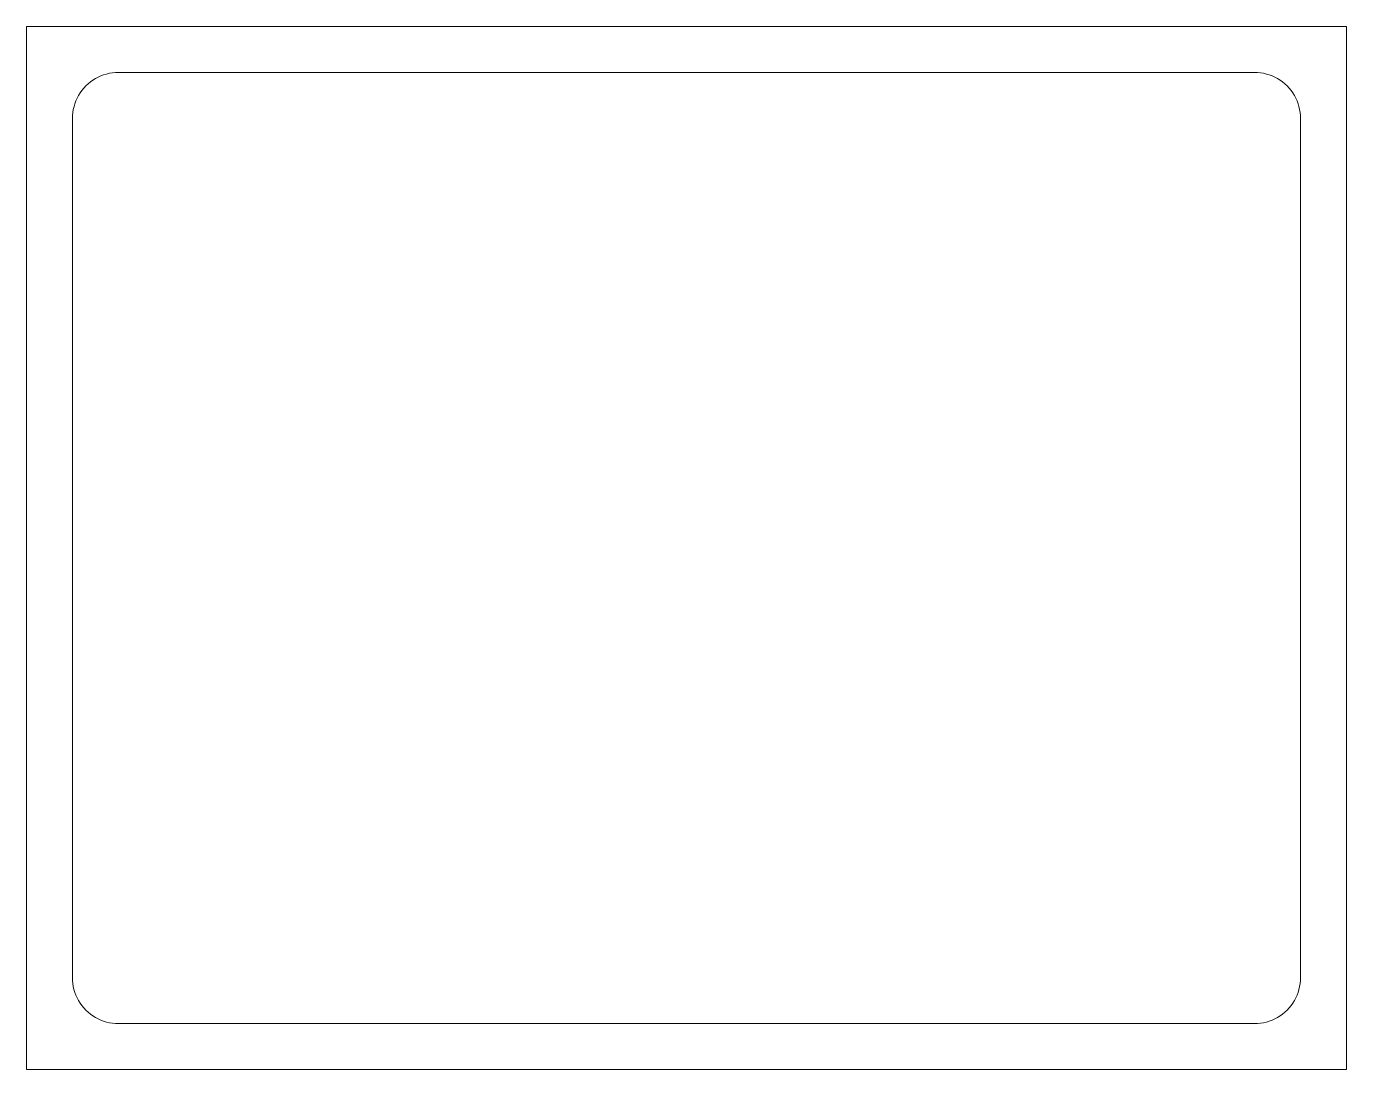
# Model space of a CAD drawing. Header units: millimetres. Extents: x -430 to 430, y -340 to 340.
import ezdxf

# ---------------------------------------------------------------- set-up
doc = ezdxf.new("R2010")
doc.units = ezdxf.units.MM
doc.header["$MEASUREMENT"] = 0

msp = doc.modelspace()

# ---------------------------------------------------------------- linework, layer by layer
at = {"color": 154, "lineweight": 9}
for points, knots in [([(430, 340), (430, 340), (-430, 340), (-430, 340), (-430, 340), (-430, 340), (-430, -340), (-430, -340), (-430, -340), (-430, -340), (430, -340), (430, -340), (430, -340), (430, -340), (430, 340), (430, 340)], [0, 0, 0, 0, 0.2, 0.2, 0.2, 0.2, 0.4, 0.4, 0.4, 0.4, 0.6, 0.6, 0.6, 0.6, 1, 1, 1, 1]), ([(399.9982, 279.9933), (399.9982, 279.9933), (399.9913, -279.9795), (399.9913, -279.9795), (399.9913, -279.9795), (399.9913, -279.9795), (399.927, -281.9498), (399.927, -281.9498), (399.927, -281.9498), (399.927, -281.9498), (399.7349, -283.9068), (399.7349, -283.9068), (399.7349, -283.9068), (399.7349, -283.9068), (399.4166, -285.8438), (399.4166, -285.8438), (399.4166, -285.8438), (399.4166, -285.8438), (398.9734, -287.7543), (398.9734, -287.7543), (398.9734, -287.7543), (398.9734, -287.7543), (398.4068, -289.6318), (398.4068, -289.6318), (398.4068, -289.6318), (398.4068, -289.6318), (397.7182, -291.4696), (397.7182, -291.4696), (397.7182, -291.4696), (397.7182, -291.4696), (396.9091, -293.2612), (396.9091, -293.2612), (396.9091, -293.2612), (396.9091, -293.2612), (395.9807, -295), (395.9807, -295), (395.9807, -295), (395.9807, -295), (394.94, -296.6732), (394.94, -296.6732), (394.94, -296.6732), (394.94, -296.6732), (393.7955, -298.2695), (393.7955, -298.2695), (393.7955, -298.2695), (393.7955, -298.2695), (392.5518, -299.7843), (392.5518, -299.7843), (392.5518, -299.7843), (392.5518, -299.7843), (391.2132, -301.2132), (391.2132, -301.2132), (391.2132, -301.2132), (391.2132, -301.2132), (389.7843, -302.5518), (389.7843, -302.5518), (389.7843, -302.5518), (389.7843, -302.5518), (388.2694, -303.7956), (388.2694, -303.7956), (388.2694, -303.7956), (388.2694, -303.7956), (386.6732, -304.94), (386.6732, -304.94), (386.6732, -304.94), (386.6732, -304.94), (385, -305.9808), (385, -305.9808), (385, -305.9808), (385, -305.9808), (383.2616, -306.9087), (383.2616, -306.9087), (383.2616, -306.9087), (383.2616, -306.9087), (381.471, -307.717), (381.471, -307.717), (381.471, -307.717), (381.471, -307.717), (379.6346, -308.4043), (379.6346, -308.4043), (379.6346, -308.4043), (379.6346, -308.4043), (377.7588, -308.9695), (377.7588, -308.9695), (377.7588, -308.9695), (377.7588, -308.9695), (375.85, -309.4112), (375.85, -309.4112), (375.85, -309.4112), (375.85, -309.4112), (373.9144, -309.7282), (373.9144, -309.7282), (373.9144, -309.7282), (373.9144, -309.7282), (371.9584, -309.9194), (371.9584, -309.9194), (371.9584, -309.9194), (371.9584, -309.9194), (369.9885, -309.9834), (369.9885, -309.9834), (369.9885, -309.9834), (369.9885, -309.9834), (-370.0323, -309.9974), (-370.0323, -309.9974), (-370.0323, -309.9974), (-370.0323, -309.9974), (-372.0019, -309.9328), (-372.0019, -309.9328), (-372.0019, -309.9328), (-372.0019, -309.9328), (-373.9571, -309.74), (-373.9571, -309.74), (-373.9571, -309.74), (-373.9571, -309.74), (-375.8917, -309.4208), (-375.8917, -309.4208), (-375.8917, -309.4208), (-375.8917, -309.4208), (-377.7995, -308.9765), (-377.7995, -308.9765), (-377.7995, -308.9765), (-377.7995, -308.9765), (-379.6742, -308.4088), (-379.6742, -308.4088), (-379.6742, -308.4088), (-379.6742, -308.4088), (-381.5096, -307.7192), (-381.5096, -307.7192), (-381.5096, -307.7192), (-381.5096, -307.7192), (-383.2995, -306.9093), (-383.2995, -306.9093), (-383.2995, -306.9093), (-383.2995, -306.9093), (-385.0376, -305.9808), (-385.0376, -305.9808), (-385.0376, -305.9808), (-385.0376, -305.9808), (-386.7107, -304.9401), (-386.7107, -304.9401), (-386.7107, -304.9401), (-386.7107, -304.9401), (-388.3071, -303.7955), (-388.3071, -303.7955), (-388.3071, -303.7955), (-388.3071, -303.7955), (-389.8218, -302.5518), (-389.8218, -302.5518), (-389.8218, -302.5518), (-389.8218, -302.5518), (-391.2508, -301.2132), (-391.2508, -301.2132), (-391.2508, -301.2132), (-391.2508, -301.2132), (-392.5894, -299.7843), (-392.5894, -299.7843), (-392.5894, -299.7843), (-392.5894, -299.7843), (-393.8331, -298.2695), (-393.8331, -298.2695), (-393.8331, -298.2695), (-393.8331, -298.2695), (-394.9776, -296.6732), (-394.9776, -296.6732), (-394.9776, -296.6732), (-394.9776, -296.6732), (-396.0184, -295), (-396.0184, -295), (-396.0184, -295), (-396.0184, -295), (-396.9454, -293.2612), (-396.9454, -293.2612), (-396.9454, -293.2612), (-396.9454, -293.2612), (-397.7512, -291.4696), (-397.7512, -291.4696), (-397.7512, -291.4696), (-397.7512, -291.4696), (-398.4352, -289.6318), (-398.4352, -289.6318), (-398.4352, -289.6318), (-398.4352, -289.6318), (-398.9965, -287.7543), (-398.9965, -287.7543), (-398.9965, -287.7543), (-398.9965, -287.7543), (-399.4343, -285.8438), (-399.4343, -285.8438), (-399.4343, -285.8438), (-399.4343, -285.8438), (-399.748, -283.9068), (-399.748, -283.9068), (-399.748, -283.9068), (-399.748, -283.9068), (-399.9367, -281.9498), (-399.9367, -281.9498), (-399.9367, -281.9498), (-399.9367, -281.9498), (-399.9998, -279.9795), (-399.9998, -279.9795), (-399.9998, -279.9795), (-399.9998, -279.9795), (-399.9929, 279.9933), (-399.9929, 279.9933), (-399.9929, 279.9933), (-399.9929, 279.9933), (-399.93, 281.9624), (-399.93, 281.9624), (-399.93, 281.9624), (-399.93, 281.9624), (-399.7421, 283.9162), (-399.7421, 283.9162), (-399.7421, 283.9162), (-399.7421, 283.9162), (-399.4295, 285.8489), (-399.4295, 285.8489), (-399.4295, 285.8489), (-399.4295, 285.8489), (-398.993, 287.7543), (-398.993, 287.7543), (-398.993, 287.7543), (-398.993, 287.7543), (-398.4329, 289.6268), (-398.4329, 289.6268), (-398.4329, 289.6268), (-398.4329, 289.6268), (-397.7501, 291.4602), (-397.7501, 291.4602), (-397.7501, 291.4602), (-397.7501, 291.4602), (-396.9451, 293.2487), (-396.9451, 293.2487), (-396.9451, 293.2487), (-396.9451, 293.2487), (-396.0184, 294.9863), (-396.0184, 294.9863), (-396.0184, 294.9863), (-396.0184, 294.9863), (-394.9776, 296.6595), (-394.9776, 296.6595), (-394.9776, 296.6595), (-394.9776, 296.6595), (-393.8332, 298.2558), (-393.8332, 298.2558), (-393.8332, 298.2558), (-393.8332, 298.2558), (-392.5894, 299.7706), (-392.5894, 299.7706), (-392.5894, 299.7706), (-392.5894, 299.7706), (-391.2508, 301.1995), (-391.2508, 301.1995), (-391.2508, 301.1995), (-391.2508, 301.1995), (-389.8218, 302.5381), (-389.8218, 302.5381), (-389.8218, 302.5381), (-389.8218, 302.5381), (-388.3071, 303.7818), (-388.3071, 303.7818), (-388.3071, 303.7818), (-388.3071, 303.7818), (-386.7108, 304.9263), (-386.7108, 304.9263), (-386.7108, 304.9263), (-386.7108, 304.9263), (-385.0376, 305.9671), (-385.0376, 305.9671), (-385.0376, 305.9671), (-385.0376, 305.9671), (-383.2995, 306.8952), (-383.2995, 306.8952), (-383.2995, 306.8952), (-383.2995, 306.8952), (-381.5096, 307.7039), (-381.5096, 307.7039), (-381.5096, 307.7039), (-381.5096, 307.7039), (-379.6742, 308.3918), (-379.6742, 308.3918), (-379.6742, 308.3918), (-379.6742, 308.3918), (-377.7995, 308.9577), (-377.7995, 308.9577), (-377.7995, 308.9577), (-377.7995, 308.9577), (-375.8917, 309.4001), (-375.8917, 309.4001), (-375.8917, 309.4001), (-375.8917, 309.4001), (-373.9571, 309.7178), (-373.9571, 309.7178), (-373.9571, 309.7178), (-373.9571, 309.7178), (-372.0019, 309.9094), (-372.0019, 309.9094), (-372.0019, 309.9094), (-372.0019, 309.9094), (-370.0323, 309.9736), (-370.0323, 309.9736), (-370.0323, 309.9736), (-370.0323, 309.9736), (369.9885, 309.9876), (369.9885, 309.9876), (369.9885, 309.9876), (369.9885, 309.9876), (371.9584, 309.9228), (371.9584, 309.9228), (371.9584, 309.9228), (371.9584, 309.9228), (373.9144, 309.7296), (373.9144, 309.7296), (373.9144, 309.7296), (373.9144, 309.7296), (375.85, 309.4097), (375.85, 309.4097), (375.85, 309.4097), (375.85, 309.4097), (377.7588, 308.9647), (377.7588, 308.9647), (377.7588, 308.9647), (377.7588, 308.9647), (379.6346, 308.3963), (379.6346, 308.3963), (379.6346, 308.3963), (379.6346, 308.3963), (381.471, 307.7061), (381.471, 307.7061), (381.471, 307.7061), (381.471, 307.7061), (383.2616, 306.8958), (383.2616, 306.8958), (383.2616, 306.8958), (383.2616, 306.8958), (385, 305.9671), (385, 305.9671), (385, 305.9671), (385, 305.9671), (386.6732, 304.9263), (386.6732, 304.9263), (386.6732, 304.9263), (386.6732, 304.9263), (388.2694, 303.7818), (388.2694, 303.7818), (388.2694, 303.7818), (388.2694, 303.7818), (389.7843, 302.5381), (389.7843, 302.5381), (389.7843, 302.5381), (389.7843, 302.5381), (391.2132, 301.1995), (391.2132, 301.1995), (391.2132, 301.1995), (391.2132, 301.1995), (392.5518, 299.7706), (392.5518, 299.7706), (392.5518, 299.7706), (392.5518, 299.7706), (393.7955, 298.2558), (393.7955, 298.2558), (393.7955, 298.2558), (393.7955, 298.2558), (394.94, 296.6595), (394.94, 296.6595), (394.94, 296.6595), (394.94, 296.6595), (395.9807, 294.9863), (395.9807, 294.9863), (395.9807, 294.9863), (395.9807, 294.9863), (396.9093, 293.2487), (396.9093, 293.2487), (396.9093, 293.2487), (396.9093, 293.2487), (397.7193, 291.4602), (397.7193, 291.4602), (397.7193, 291.4602), (397.7193, 291.4602), (398.409, 289.6268), (398.409, 289.6268), (398.409, 289.6268), (398.409, 289.6268), (398.9769, 287.7544), (398.9769, 287.7544), (398.9769, 287.7544), (398.9769, 287.7544), (399.4213, 285.8489), (399.4213, 285.8489), (399.4213, 285.8489), (399.4213, 285.8489), (399.7408, 283.9162), (399.7408, 283.9162), (399.7408, 283.9162), (399.7408, 283.9162), (399.9336, 281.9624), (399.9336, 281.9624), (399.9336, 281.9624), (399.9336, 281.9624), (399.9982, 279.9933), (399.9982, 279.9933)], [0, 0, 0, 0, 0.00990099, 0.00990099, 0.00990099, 0.00990099, 0.01980198, 0.01980198, 0.01980198, 0.01980198, 0.02970297, 0.02970297, 0.02970297, 0.02970297, 0.03960396, 0.03960396, 0.03960396, 0.03960396, 0.04950495, 0.04950495, 0.04950495, 0.04950495, 0.05940594, 0.05940594, 0.05940594, 0.05940594, 0.06930693, 0.06930693, 0.06930693, 0.06930693, 0.07920792, 0.07920792, 0.07920792, 0.07920792, 0.08910891, 0.08910891, 0.08910891, 0.08910891, 0.0990099, 0.0990099, 0.0990099, 0.0990099, 0.10891089, 0.10891089, 0.10891089, 0.10891089, 0.11881188, 0.11881188, 0.11881188, 0.11881188, 0.12871287, 0.12871287, 0.12871287, 0.12871287, 0.13861386, 0.13861386, 0.13861386, 0.13861386, 0.14851485, 0.14851485, 0.14851485, 0.14851485, 0.15841584, 0.15841584, 0.15841584, 0.15841584, 0.16831683, 0.16831683, 0.16831683, 0.16831683, 0.17821782, 0.17821782, 0.17821782, 0.17821782, 0.18811881, 0.18811881, 0.18811881, 0.18811881, 0.1980198, 0.1980198, 0.1980198, 0.1980198, 0.20792079, 0.20792079, 0.20792079, 0.20792079, 0.21782178, 0.21782178, 0.21782178, 0.21782178, 0.22772277, 0.22772277, 0.22772277, 0.22772277, 0.23762376, 0.23762376, 0.23762376, 0.23762376, 0.24752475, 0.24752475, 0.24752475, 0.24752475, 0.25742574, 0.25742574, 0.25742574, 0.25742574, 0.26732673, 0.26732673, 0.26732673, 0.26732673, 0.27722772, 0.27722772, 0.27722772, 0.27722772, 0.28712871, 0.28712871, 0.28712871, 0.28712871, 0.2970297, 0.2970297, 0.2970297, 0.2970297, 0.30693069, 0.30693069, 0.30693069, 0.30693069, 0.31683168, 0.31683168, 0.31683168, 0.31683168, 0.32673267, 0.32673267, 0.32673267, 0.32673267, 0.33663366, 0.33663366, 0.33663366, 0.33663366, 0.34653465, 0.34653465, 0.34653465, 0.34653465, 0.35643564, 0.35643564, 0.35643564, 0.35643564, 0.36633663, 0.36633663, 0.36633663, 0.36633663, 0.37623762, 0.37623762, 0.37623762, 0.37623762, 0.38613861, 0.38613861, 0.38613861, 0.38613861, 0.3960396, 0.3960396, 0.3960396, 0.3960396, 0.40594059, 0.40594059, 0.40594059, 0.40594059, 0.41584158, 0.41584158, 0.41584158, 0.41584158, 0.42574257, 0.42574257, 0.42574257, 0.42574257, 0.43564356, 0.43564356, 0.43564356, 0.43564356, 0.44554455, 0.44554455, 0.44554455, 0.44554455, 0.45544554, 0.45544554, 0.45544554, 0.45544554, 0.46534653, 0.46534653, 0.46534653, 0.46534653, 0.47524752, 0.47524752, 0.47524752, 0.47524752, 0.48514851, 0.48514851, 0.48514851, 0.48514851, 0.4950495, 0.4950495, 0.4950495, 0.4950495, 0.5049505, 0.5049505, 0.5049505, 0.5049505, 0.51485149, 0.51485149, 0.51485149, 0.51485149, 0.52475248, 0.52475248, 0.52475248, 0.52475248, 0.53465347, 0.53465347, 0.53465347, 0.53465347, 0.54455446, 0.54455446, 0.54455446, 0.54455446, 0.55445545, 0.55445545, 0.55445545, 0.55445545, 0.56435644, 0.56435644, 0.56435644, 0.56435644, 0.57425743, 0.57425743, 0.57425743, 0.57425743, 0.58415842, 0.58415842, 0.58415842, 0.58415842, 0.59405941, 0.59405941, 0.59405941, 0.59405941, 0.6039604, 0.6039604, 0.6039604, 0.6039604, 0.61386139, 0.61386139, 0.61386139, 0.61386139, 0.62376238, 0.62376238, 0.62376238, 0.62376238, 0.63366337, 0.63366337, 0.63366337, 0.63366337, 0.64356436, 0.64356436, 0.64356436, 0.64356436, 0.65346535, 0.65346535, 0.65346535, 0.65346535, 0.66336634, 0.66336634, 0.66336634, 0.66336634, 0.67326733, 0.67326733, 0.67326733, 0.67326733, 0.68316832, 0.68316832, 0.68316832, 0.68316832, 0.69306931, 0.69306931, 0.69306931, 0.69306931, 0.7029703, 0.7029703, 0.7029703, 0.7029703, 0.71287129, 0.71287129, 0.71287129, 0.71287129, 0.72277228, 0.72277228, 0.72277228, 0.72277228, 0.73267327, 0.73267327, 0.73267327, 0.73267327, 0.74257426, 0.74257426, 0.74257426, 0.74257426, 0.75247525, 0.75247525, 0.75247525, 0.75247525, 0.76237624, 0.76237624, 0.76237624, 0.76237624, 0.77227723, 0.77227723, 0.77227723, 0.77227723, 0.78217822, 0.78217822, 0.78217822, 0.78217822, 0.79207921, 0.79207921, 0.79207921, 0.79207921, 0.8019802, 0.8019802, 0.8019802, 0.8019802, 0.81188119, 0.81188119, 0.81188119, 0.81188119, 0.82178218, 0.82178218, 0.82178218, 0.82178218, 0.83168317, 0.83168317, 0.83168317, 0.83168317, 0.84158416, 0.84158416, 0.84158416, 0.84158416, 0.85148515, 0.85148515, 0.85148515, 0.85148515, 0.86138614, 0.86138614, 0.86138614, 0.86138614, 0.87128713, 0.87128713, 0.87128713, 0.87128713, 0.88118812, 0.88118812, 0.88118812, 0.88118812, 0.89108911, 0.89108911, 0.89108911, 0.89108911, 0.9009901, 0.9009901, 0.9009901, 0.9009901, 0.91089109, 0.91089109, 0.91089109, 0.91089109, 0.92079208, 0.92079208, 0.92079208, 0.92079208, 0.93069307, 0.93069307, 0.93069307, 0.93069307, 0.94059406, 0.94059406, 0.94059406, 0.94059406, 0.95049505, 0.95049505, 0.95049505, 0.95049505, 0.96039604, 0.96039604, 0.96039604, 0.96039604, 0.97029703, 0.97029703, 0.97029703, 0.97029703, 0.98019802, 0.98019802, 0.98019802, 0.98019802, 1, 1, 1, 1])]:
    msp.add_open_spline(points, degree=3, knots=knots, dxfattribs=at)

doc.saveas('drawing.dxf')
